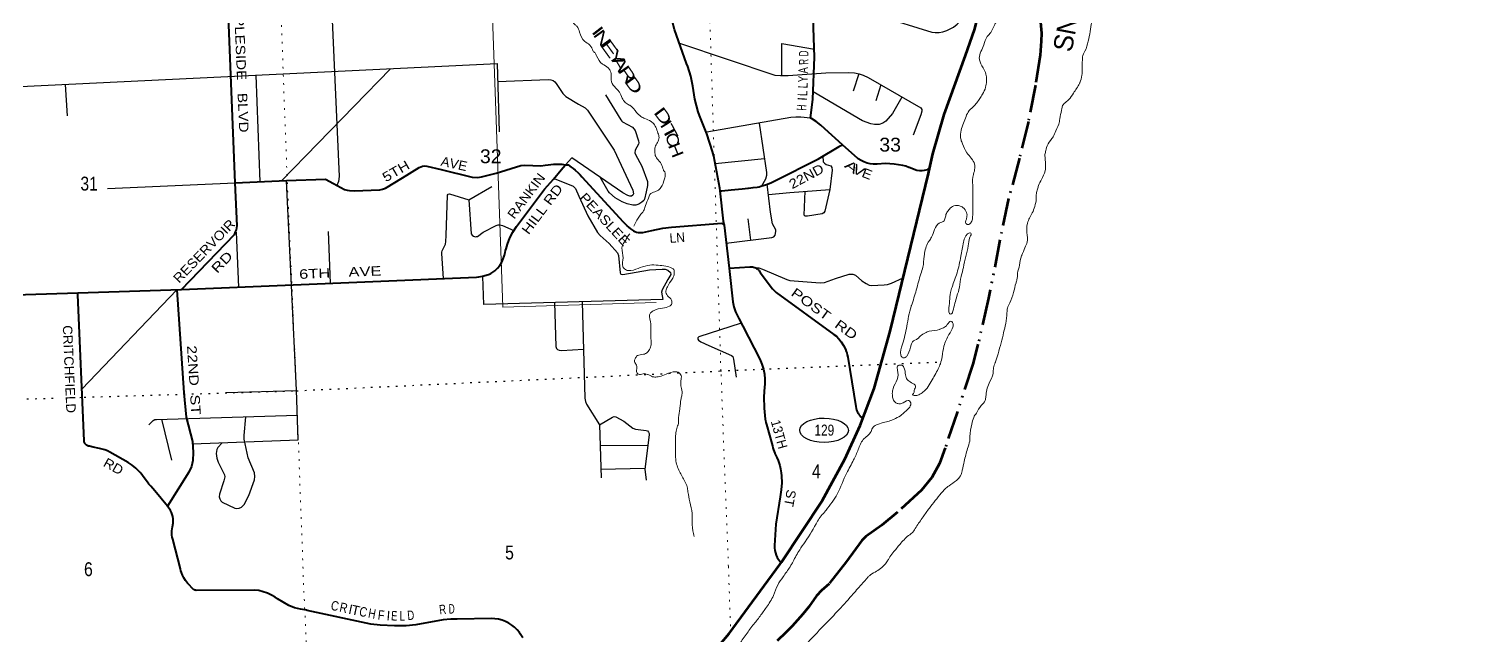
# Model space of a CAD drawing. Header units: feet. Extents: x 757852 to 1040949, y -536576 to -344549.
# Drawn here: x 988870 to 1007275, y -391327 to -383632 of the extents above; entities that cross this region are included whole.
import ezdxf
from ezdxf.enums import TextEntityAlignment as Align

# ---------------------------------------------------------------- set-up
doc = ezdxf.new("R2010")
doc.units = ezdxf.units.FT
doc.header["$LTSCALE"] = 70
doc.linetypes.add('DASH_DOUBLE_DOT', pattern=[9.2, 5, -1.2, 0.3, -1.2, 0.3, -1.2])
doc.linetypes.add('DOTTED', pattern=[1.5, 0.3, -1.2])
for name, color, linetype, lineweight in [('10', 7, 'DASH_DOUBLE_DOT', 70), ('17', 7, 'Continuous', 25), ('23', 7, 'Continuous', 70), ('26', 7, 'Continuous', 40), ('29', 7, 'Continuous', 25), ('39', 7, 'Continuous', 13), ('46', 7, 'Continuous', 13), ('6', 7, 'DOTTED', 25), ('7', 7, 'DOTTED', 13)]:
    doc.layers.add(name, color=color, linetype=linetype, lineweight=lineweight)
doc.layers.add('27', color=7, linetype='Continuous')
doc.layers.add('41', color=7, linetype='Continuous')

msp = doc.modelspace()

# ---------------------------------------------------------------- linework, layer by layer
at = {"layer": '10', "lineweight": 60}
msp.add_lwpolyline([(1001669.55, -383334.57), (1001693.39, -383545.41), (1001702.48, -383684.34), (1001701.8, -383784.85), (1001686.18, -383964.44), (1001629.17, -384342.51), (1001537.43, -384803.03), (1001425.4, -385267.77), (1001287.67, -385780.75), (1001177.33, -386305.46), (1001034.33, -387041.95), (1000899.24, -387628.71), (1000837.11, -387869.08), (1000634.49, -388492.04), (1000483.9, -388940.82), (1000411.32, -389139.07), (1000314.18, -389315.66), (1000183.36, -389478.47), (999880.07, -389755.77), (999681.86, -389919.99), (999479.07, -390065.05), (999428.06, -390115.32), (999234.08, -390381.62)], dxfattribs=at)
at = {"layer": '10'}
msp.add_lwpolyline([(999233.7, -390382.14), (999011.74, -390665.74), (998917.49, -390749.04), (998853.89, -390818.65), (998753.39, -390958.3), (998678.78, -391048.79), (998542.69, -391202.28), (998462.97, -391284.54), (998351.71, -391386.98)], dxfattribs=at)
at = {"layer": '17'}
msp.add_ellipse((998948.15, -388718.77), major_axis=(-309.24, 1), ratio=0.500121, dxfattribs=at)
at = {"layer": '23'}
for points in [[(1000284.75, -385404.54), (1000324.85, -385213.62), (1000470.92, -384715.22), (1000740.87, -383967.61), (1000852.94, -383643.78), (1001007.79, -383042.25), (1001035.92, -382865.21), (1001051.26, -382630.49), (1001033.89, -382177.51)], [(998386.97, -390418.59), (998406.45, -390391.51), (998924.16, -389613.63), (999211.86, -389085.83), (999407.16, -388657.99), (999582.89, -388188.3), (999784.64, -387461.74), (1000272.41, -385463.28), (1000284.75, -385404.54)], [(996735.36, -392905.91), (997044.95, -392188.79), (997098.13, -392070.59), (997180.72, -391924.91), (997278.07, -391788.65), (997389.14, -391663.32), (997487.7, -391573.16), (997512.55, -391550.43), (997537.7, -391525.77), (997632.91, -391432.42), (997745.5, -391296.8), (998386.97, -390418.59)]]:
    msp.add_lwpolyline(points, dxfattribs=at)
at = {"layer": '26'}
for points in [[(991485.25, -385582.75), (991376.8, -382944.97), (991404.62, -382848), (991906.53, -381098.73), (991916.33, -381068.67), (991928.47, -381041.48)], [(999180, -385098.15), (998958.26, -384898.36), (998906.08, -384848.45), (998848.96, -384804.28), (998787.54, -384766.31), (998777.23, -384760.78), (998805.95, -384520.24), (998828.78, -383986.53), (998798.07, -383115.99), (998629.94, -383033.71), (998595.17, -383019.34), (998416.42, -382958.28), (998232.26, -382916.25), (997591.32, -382784.26), (997516.93, -382769.94), (997363.22, -382752.64), (997208.54, -382751.5), (996887.75, -382753.35), (996858.95, -382753.51)], [(997630.97, -385683.05), (997627.22, -385650.56), (997549.64, -385244.28), (997534.99, -385185.21), (997463.68, -384961.88), (997370.85, -384729.73), (997353.38, -384679.68), (997309.44, -384518.97), (997282.55, -384354.55), (997257.62, -384228.48), (997219.65, -384105.72), (997205.18, -384068.28), (997052.25, -383637.47), (997051.68, -383635.64), (996948.76, -383230.69), (996858.95, -382753.51)], [(997630.97, -385683.05), (997650.61, -385681.11), (997769.24, -385669.41), (997911.93, -385655.93), (997947.19, -385651.71), (997982.69, -385649.84), (997992.03, -385649.84), (998048.09, -385642.36), (998098.62, -385636.72), (998123.52, -385631.72), (998148.62, -385624.11), (998217.22, -385603.32), (998274.28, -385579.58), (998299.39, -385569.14), (998324.28, -385556.47), (998876.08, -385275.79), (999138.97, -385119.44), (999143.61, -385117.03), (999180, -385098.15)], [(1000284.75, -385404.54), (1000259.72, -385413.56), (1000255.43, -385415.11), (1000240.13, -385419.1), (1000215, -385425.64), (1000190.13, -385428.22), (1000186.02, -385428.64), (1000156.76, -385428.59), (1000129.75, -385425.82), (1000124.92, -385424.3), (1000026.73, -385387.39), (1000024.13, -385386.22), (999985.6, -385371.52), (999945.75, -385360.92), (999837.66, -385343.9), (999728.38, -385338.27), (999619.12, -385344.09), (999613.16, -385344.74), (999572.47, -385344.1), (999532.07, -385339.21), (999492.4, -385330.12), (999453.9, -385316.93), (999416.98, -385299.8), (999382.06, -385278.89), (999376.2, -385274.88), (999375.73, -385274.5), (999180, -385098.15)], [(990800.9, -386934.14), (994542.58, -386775.81), (994572.9, -386773.66), (994619.12, -386766.35), (994664.32, -386754.24), (994708.01, -386737.48), (994724.7, -386728.98), (994749.73, -386716.23), (994774.7, -386696.01), (994781.53, -386690.48), (994810.48, -386661.54), (994836.25, -386629.72), (994858.55, -386595.39), (994873.23, -386567.42), (994877.17, -386558.13), (994897.54, -386500.67), (994905.78, -386466.39), (994911.88, -386441.01), (994918.44, -386416.39), (994933.69, -386359.47), (994963.82, -386280.94), (995002.01, -386205.98), (995047.81, -386135.43), (995403.88, -385661.8), (995518.76, -385535.96), (995617.1, -385416.14), (995664.77, -385358.24), (995668.26, -385356.14), (995671.95, -385354.42)], [(991485.25, -385582.75), (992134.6, -385553.78), (992626.27, -385534.83), (992727.72, -385592.07), (992869.34, -385666.24), (992902.97, -385675.59), (992933.28, -385680.24), (992990.78, -385681.2), (993316.81, -385669.05), (993352.65, -385662.96), (993386.87, -385649.42), (993604.72, -385519.33), (993813.78, -385386.75), (993858.5, -385369.58), (993882.91, -385368.05), (993912.8, -385371.79), (994096.01, -385413.86), (994489.18, -385509.2), (994559.52, -385513.08), (994605.01, -385507.33), (994791.92, -385456.99), (995103.86, -385363.38), (995156.17, -385357.77), (995356.23, -385363.92), (995414.01, -385359.64), (995522.36, -385344.68), (995561.59, -385342.81), (995625.13, -385344.69), (995671.95, -385354.42)], [(995671.95, -385354.42), (995675.79, -385353.1), (995679.76, -385352.18), (995683.8, -385351.68), (995687.86, -385351.61), (995691.92, -385351.96), (995695.91, -385352.74), (995699.8, -385353.93), (995702.85, -385355.18), (995742.15, -385383.24), (995767.22, -385401.14), (995792.15, -385422.75), (995830.59, -385456.06), (995855.53, -385479.02), (995878.52, -385504.08), (996401.21, -386073.96), (996423.58, -386098.35), (996447.89, -386123.96), (996448.9, -386125.02), (996467.93, -386141.95), (996492.99, -386164.23), (996517.93, -386182.19), (996530.45, -386189.58), (996549.43, -386198.26), (996569.22, -386204.9), (996589.59, -386209.44), (996610.32, -386211.83), (996631.19, -386212.04), (996651.97, -386210.06), (996763.04, -386186.92), (996903.99, -386156.96), (997012.72, -386144.15), (997652.58, -386093.15), (997680.41, -386111.22)], [(990800.9, -386934.14), (991474.68, -386235.19), (991478.12, -386228.91), (991489.5, -386204.47), (991498.26, -386178.97), (991504.31, -386152.69), (991507.58, -386125.93), (991485.25, -385582.75)], [(997680.41, -386111.22), (997675.21, -386066.16), (997630.97, -385683.05)], [(997680.41, -386111.22), (997680.97, -386116.16), (997743.13, -386662.6)], [(997743.13, -386662.6), (998006.85, -386647.41), (998020.02, -386646.62), (998031.81, -386647.1), (998042.93, -386648.55), (998053.58, -386650.65), (998070.53, -386656.15), (998081.58, -386661.15), (998090.77, -386666.31), (998099.16, -386671.8), (998110.87, -386681.33), (998118.85, -386689.24), (998124.01, -386694.9), (998130.38, -386702.97), (998138.72, -386716.38), (998294.96, -386927.4), (998310.21, -386943.84), (998338.81, -386969.95), (999073.66, -387503.2), (999103.9, -387527.48), (999134.88, -387559.13), (999166.51, -387597.23), (999196.2, -387644.37), (999218.79, -387690.23), (999229.76, -387718.97), (999234.92, -387738.02), (999242.02, -387761.6), (999248.03, -387791.16), (999349.34, -388418.63), (999354.8, -388442.59), (999359.32, -388457.45), (999364.16, -388470.36), (999372.87, -388489.74), (999379.65, -388501.68), (999389.65, -388517.83), (999399.66, -388530.42), (999414.83, -388547.86), (999440.13, -388569.86)], [(997743.13, -386662.6), (997748.06, -386705.96), (997791.73, -387089.8), (997806.15, -387154.5), (997827.26, -387217.35), (997854.81, -387277.64), (997869.04, -387303.42), (997919.26, -387400.44), (998134.04, -387818.7), (998159.8, -387879.21), (998179.1, -387942.08), (998191.71, -388006.63), (998197.51, -388072.14), (998196.43, -388137.9), (998193.73, -388167.18), (998183.64, -388296.8), (998186.86, -388438.75), (998202.11, -388576.09), (998205.66, -388595.57), (998210.2, -388620.54), (998217.24, -388645.57), (998293.43, -388916.68), (998300.41, -388941.52), (998309.02, -388966.68), (998323.28, -389008.41), (998325.39, -389013.32), (998336.43, -389039.01), (998347.38, -389063.32), (998364.19, -389100.65), (998385.59, -389165.58), (998394.95, -389208.72), (998400.32, -389233.84), (998403.56, -389258.72), (998408.45, -389296.28), (998412.02, -389385.07), (998406.28, -389473.74), (998391.31, -389561.33), (998337.63, -389910.85), (998321.44, -390179.6), (998321.75, -390210.87), (998325.32, -390241.94), (998332.12, -390272.47), (998342.07, -390302.11), (998355.07, -390330.56), (998370.97, -390357.49), (998389.6, -390382.61), (998397.41, -390391.51), (998402.55, -390397.37)], [(983718.37, -387318.21), (984034.84, -387225.34), (984381.84, -387157.52), (984734.02, -387126.34), (984835.96, -387124.22), (989489.81, -386976.73), (990799.87, -386935.21), (990800.9, -386934.14)], [(990625.17, -389682.39), (990466.94, -389485.4), (990412.41, -389425.4), (990390.81, -389400.56), (990371.65, -389375.4), (990317.49, -389304.29), (990298.63, -389279.53), (990277.57, -389254.29), (990269.37, -389244.47), (990225.7, -389200.89), (990177.71, -389162.11), (990125.93, -389128.57), (989895.51, -388998.15), (989894.85, -388997.74), (989863.89, -388980.67), (989831.31, -388966.94), (989797.47, -388956.69), (989762.74, -388950.03), (989684.17, -388933.74), (989636, -388921.02), (989628.51, -388920.18), (989621.15, -388918.56), (989614, -388916.18), (989607.14, -388913.07), (989600.64, -388909.26), (989594.58, -388904.79), (989589.01, -388899.71), (989584.01, -388894.07), (989579.62, -388887.95), (989575.9, -388881.4), (989572.88, -388874.49), (989570.6, -388867.31), (989569.09, -388859.93), (989568.38, -388853.03), (989490.91, -387002.94), (989489.81, -386976.73)], [(990744.83, -386936.95), (990831.87, -388244.39), (990863.54, -388550.71), (990941.76, -388862.71), (990952.72, -388999.01), (990945.8, -389099.99), (990928.62, -389177.78), (990895.2, -389251.5), (990625.17, -389682.39)], [(990799.87, -386935.21), (990800.7, -386934.15), (990800.9, -386934.14)], [(990960.27, -390739.98), (990877.09, -390655.24), (990852.67, -390624.37), (990831.61, -390591.11), (990814.14, -390555.84), (990802.26, -390523.81), (990794.84, -390499.05), (990788.32, -390473.81), (990691.82, -390100.56), (990685.34, -390075.48), (990682.06, -390050.56), (990681.29, -390044.73), (990680.49, -390013.64), (990682.15, -389992.58), (990685.22, -389968.33), (990689.21, -389942.58), (990696.15, -389897.88), (990697.89, -389869.68), (990696.68, -389841.45), (990692.52, -389813.5), (990685.46, -389786.14), (990675.58, -389759.67), (990662.99, -389734.38), (990647.82, -389710.54), (990630.25, -389688.41), (990627.88, -389685.77), (990625.17, -389682.39)], [(995131.48, -391350.6), (995113.33, -391325.68), (995096.99, -391300.6), (995086.49, -391284.68), (995057.37, -391249.24), (995024.71, -391217.04), (994988.86, -391188.43), (994950.22, -391163.72), (994909.2, -391143.19), (994866.27, -391127.06), (994821.88, -391115.5), (994776.53, -391108.65), (994730.71, -391106.58), (994296.88, -391111.47), (994270.41, -391111.77), (994246.88, -391112.19), (994218.76, -391112.7), (994117.73, -391122.6), (993774.24, -391184.18), (993650.59, -391199.85), (993501.31, -391199.51), (993322.84, -391188.59), (993204.7, -391175.48), (992397.42, -391001.92), (992385.5, -391000.75), (992309.4, -390988.66), (992234.97, -390968.67), (992163.05, -390941.02), (992020.17, -390857.52), (991991.06, -390836.41), (991942.62, -390807.28), (991891.41, -390783.37), (991837.98, -390764.94), (991782.92, -390752.2), (991726.82, -390745.29), (990987.72, -390749.68), (990979.14, -390747.63), (990970.83, -390744.71), (990962.86, -390740.93), (990960.27, -390739.98)]]:
    msp.add_lwpolyline(points, dxfattribs=at)
at = {"layer": '29'}
for p, q in [((991746.9, -384216.89), (991797.57, -385568.81)), ((993451.51, -384134.82), (992070.06, -385556.66)), ((999387.26, -384197.57), (999317.53, -384417.98)), ((989329.98, -384333.26), (989354.07, -384731.03)), ((999665.9, -384339.68), (999606.34, -384541.17)), ((997567.51, -385337.86), (998193.94, -385274.82)), ((989863.58, -385655.09), (991485.25, -385582.75)), ((994447.27, -385796.52), (994738.23, -385626.77)), ((997982.49, -386039.53), (998013.96, -386307.6)), ((991497.84, -386205.64), (991525.1, -386903.87)), ((992660, -386197.28), (992687.26, -386854.32)), ((990744.83, -386936.95), (989540.93, -388197.4)), ((992259.27, -388216.81), (991369.54, -388244.87)), ((990548.87, -388578.13), (990674.23, -389097.69)), ((996110.48, -388913.22), (996714.71, -388909.58)), ((996119.35, -389210.19), (996675.77, -389198.93))]:
    msp.add_line(p, q, dxfattribs=at)
for points in [[(998809.42, -383437.59), (999428.85, -383400.69), (999461.55, -383399.76), (999501.29, -383406.37), (999659.19, -383466.77), (1000313.14, -383673.04), (1000356.52, -383676.47), (1000407.89, -383677.4), (1000453.68, -383667.12), (1000502.95, -383649.31), (1000590.07, -383607.29), (1000635.65, -383570.11), (1000657.33, -383547.46), (1000751.78, -383362.95), (1000821.62, -383194.37), (1000844.17, -383167.93), (1000870.33, -383156.71), (1000986.45, -383153.8)], [(992709.92, -383425.41), (992801.54, -385501.78), (992792.74, -385563.42), (992772.87, -385615.72)], [(997113.54, -383810.13), (998325.93, -384214.77), (998396.55, -384222.39), (998491.1, -384220.47), (998972.03, -384187.98), (999263.25, -384181.24), (999333.56, -384185.94), (999391.48, -384199.03), (999445.66, -384217.72), (999505.9, -384247.4), (1000172.95, -384632.12), (1000189.28, -384651.48), (1000189.28, -384673.91), (1000173.43, -384720.65), (1000075.9, -384977.18)], [(998411.25, -384222.09), (998414.1, -383813.81), (998825.25, -383886.42)], [(987784.64, -385374.86), (987765.89, -384737.27), (988064.16, -384237.08), (988492.28, -384352.18), (988762.15, -384360.6), (994805.75, -384069.62), (994827.63, -384933.92)], [(994811.49, -384296.39), (995449.46, -384272.38), (995484.07, -384276.24), (995513.96, -384285.58), (995534.51, -384300.54), (995550.49, -384321.59), (995636.32, -384449.17), (995676.5, -384487.49), (995835.24, -384582.84), (995920.31, -384632.38), (995947.73, -384659.64), (996287.17, -385165.67), (996522.22, -385674.99), (996531.27, -385720.46), (996525.66, -385739.16), (996507.95, -385750.18), (996484.56, -385752.25), (996462.14, -385742.9), (996399.2, -385707.4), (995752.16, -385264.29), (995671.95, -385354.42)], [(996177.2, -384466.85), (996370.12, -384784.28), (996383.2, -384801.11), (996393.74, -384810.06), (996519.59, -384877.76), (996538.27, -384896.46), (996552.09, -384918.75), (996594.83, -385047.39), (996598.06, -385075.94), (996594.32, -385090.89), (996553.22, -385169.41), (996551.35, -385201.2), (996557.59, -385224.38), (996637.35, -385369.26), (996711.54, -385562.73), (996711.1, -385617.17), (996694.22, -385696.44), (996669.99, -385787.3), (996664.39, -385804.13), (996640.1, -385824.69), (996599, -385850.87), (996563.5, -385863.95), (996526.13, -385863.95), (996451.4, -385847.13), (996390.68, -385823.75), (996301, -385771.4), (996230.32, -385707.93), (996210.38, -385688.21), (996111.75, -385510.55)], [(999935.54, -384495.19), (999814.5, -384700.65), (999729.66, -384799.18), (999694.16, -384825.35), (999644.65, -384840.1), (999587.66, -384842.18), (999540.95, -384832.83), (999433.21, -384794.49), (998809.97, -384426.32)], [(998777.23, -384760.78), (998653.45, -384748.68), (998589.92, -384748.68), (998526.31, -384754.03), (997461.41, -384941.25)], [(998127.11, -384824.21), (998219.9, -385449.86), (998218.11, -385489.05), (998205.03, -385533.92), (998157.08, -385624.99)], [(998931.33, -385242.93), (998938.36, -385316.11), (998951.96, -385334.17), (998973.86, -385347.89), (999031.91, -385364.32), (999048.6, -385387.15), (999052.83, -385419.61), (999021.17, -385666.75), (998957.05, -385942.43), (998945.74, -385962.41), (998925.29, -385976.09), (998736.58, -386004.13), (998706.6, -386004.75), (998697.34, -385992.91), (998709.65, -385687.94)], [(990944.01, -388890.7), (992281.75, -388840.8), (992258.87, -388208.41), (992132.7, -385555.89)], [(995527.41, -385525.42), (995769.11, -385624.13), (995797.35, -385655.47), (995840.46, -385751.89), (995955.72, -386001.64), (996075.53, -386211.19), (996111, -386247.33), (996224.81, -386350.23), (996328.69, -386470.13), (996343.19, -386503.21), (996362.33, -386722.53), (996371.67, -386737.49), (996397.82, -386744.96), (996736.48, -386684.48), (996894.81, -386674.43), (996935.92, -386677.66), (996969.55, -386688.88), (997001.31, -386718.79), (997006.92, -386743.09), (996967.68, -386806.66), (996894.81, -386937.53), (996885.47, -386969.32), (996902.5, -387062.47), (994635.45, -387123.32), (994621.41, -386770.7)], [(994125.98, -386793.44), (994101.94, -386478.22), (994104.39, -386461.71), (994108.13, -386444.89), (994149.23, -386360.75), (994154.54, -386326.62), (994156.68, -386250.03), (994172.73, -385736), (994182.86, -385723.22), (994198.09, -385720.63), (994447.27, -385796.52), (994473.25, -386227.91), (994485.54, -386246.71), (994502.35, -386257.92), (994528.51, -386265.4), (994543.46, -386263.53), (994555.31, -386259.96), (994625.06, -386208.12), (994789.64, -386123.28), (994818.11, -386113.96), (994836.79, -386112.1), (994869.97, -386121.21), (995015.59, -386185.06)], [(997707.08, -386345.71), (998287.97, -386273.57), (998313.38, -386264.94), (998328.33, -386246.24), (998338.55, -386200.56), (998335.8, -386177.06), (998293.22, -386100.22), (998267.71, -385954.6), (998228.81, -385599.81)], [(998243.17, -385730.82), (998512.27, -385702.67), (999021.44, -385664.67)], [(998050.83, -386649.68), (998120, -386659.43), (998169.05, -386675.79), (998478.01, -386807.31), (998515.17, -386818.35), (998569.29, -386822.8), (998900.06, -386850.13), (998954.5, -386845.49), (999094.64, -386794.1), (999268.13, -386739.82), (999311, -386738.83), (999344.73, -386751.04), (999428.01, -386825.46), (999482.99, -386859.48), (999518.49, -386878.17), (999547.51, -386881.78), (999710.94, -386874.43), (999751.97, -386869.38), (999801.56, -386854.8), (999949.17, -386787.64)], [(995532.92, -387099.23), (995549.44, -387658.52), (995556.12, -387680.71), (995571.07, -387695.67), (995591.62, -387703.15), (995620.19, -387705.24), (995897.28, -387689.42)], [(995880.37, -387089.9), (995914.85, -388312.64), (995925.12, -388354.72), (995938.53, -388389.44), (996102.64, -388650.79), (996122.63, -389319.97)], [(997898, -387359.36), (997358.84, -387534.38), (997349.76, -387546.11), (997347.89, -387562.94), (997357.23, -387576.03), (997386.28, -387599.4), (997489.11, -387644.49), (997773.03, -387770.94), (997790.7, -387783.55), (997799.45, -387815.89), (997833.16, -388043.61)], [(990390.1, -388651.24), (990442.85, -388594.47), (990464.33, -388584.18), (990485, -388580.01), (992269.9, -388527.55)], [(991318.56, -388876.73), (991264.92, -388936.6), (991250.53, -388963.75), (991244.36, -389011.38), (991249.97, -389071.21), (991266.73, -389123.94), (991347.31, -389284.88), (991350.86, -389310.52), (991341.16, -389361.67), (991283.36, -389529.64), (991282.21, -389560.57), (991289.2, -389587.21), (991302.76, -389612.92), (991318.65, -389630.48), (991477.37, -389706.95), (991504.54, -389712.01), (991532.09, -389706.87), (991563.39, -389692.37), (991582.44, -389677.46), (991596.09, -389658.72), (991656.12, -389544.91), (991730.13, -389346.04), (991732.41, -389305.56), (991726.4, -389260.04), (991649.96, -389068.24), (991597.68, -388831.4), (991595.61, -388783.29), (991620.53, -388546.64)], [(996102.53, -388650.62), (996265.17, -388551.03), (996286.26, -388544.86), (996310.01, -388549.16), (996407.96, -388605.09), (996523, -388693.12), (996555.88, -388706.25), (996693.38, -388721.4), (996709.84, -388726.77), (996722.92, -388741.73), (996732.26, -388758.55), (996732.44, -388777.78), (996674.09, -389211.44), (996693.17, -389349.34)]]:
    msp.add_lwpolyline(points, dxfattribs=at)
at = {"layer": '39'}
for p, q in [((996555.23, -386095.7), (996538.34, -386131.85)), ((996485.31, -386227.36), (996475.06, -386242.88))]:
    msp.add_line(p, q, dxfattribs=at)
for points in [[(994666.31, -382391.16), (994667.09, -382391.7), (994765.84, -382429.93), (994808.65, -382454.57), (994913.97, -382513.31), (995015.31, -382585.37), (995114.3, -382678.65), (995167.71, -382789.53), (995201.06, -382925.02), (995204.27, -382953.8), (995195.64, -382997.52), (995216.02, -383054.97), (995295.83, -383158.75), (995344.37, -383192.96), (995394.51, -383182.99), (995400.39, -383181.52), (995508.23, -383129.96), (995578.66, -383124.39), (995616.44, -383148.43), (995687.33, -383252.93), (995737.08, -383368.11), (995750.59, -383414.08), (995748.91, -383470.27), (995750.36, -383515.2), (995787.68, -383572.3), (995813.47, -383596.29), (995849.19, -383671.54), (995913.98, -383787.53), (995976.39, -383833.64), (995999.9, -383866.82), (996004.56, -383875.45), (996017.91, -383906.43), (996046.07, -383935.24), (996064.77, -383970.79), (996139.71, -384075.97), (996210.14, -384122.45), (996237, -384160.37), (996247.54, -384193.56), (996250.35, -384282.42), (996262.34, -384321.51), (996326.13, -384398.54), (996353.61, -384431.41), (996390.31, -384506.57), (996428.61, -384563.61), (996477.91, -384594.74), (996484.17, -384598.25), (996571.93, -384688.4), (996625.88, -384741.19), (996674.64, -384765.36), (996754.32, -384802.1), (996777.67, -384820.28), (996815.9, -384876.31), (996842.61, -384951.28), (996856.95, -385008.19), (996835.73, -385069.92), (996807.26, -385128.22), (996802.69, -385185.63), (996813.52, -385248.84), (996858.77, -385305.32), (996884.49, -385341.32), (996911.27, -385417.27), (996914.78, -385424), (996928.29, -385443.96), (996928.06, -385519.04), (996896.39, -385613.63), (996860.29, -385663.52), (996801.75, -385694.17), (996741.46, -385727.97), (996723.08, -385774.46), (996684.45, -385869.59), (996668.5, -385921.91), (996626.07, -385980.31), (996561.97, -386081.46), (996555.18, -386095.82)], [(1001496.24, -382436.97), (1001502.23, -382513.58), (1001493.63, -382565.03), (1001473.41, -382618.52), (1001440.84, -382662.36), (1001418.96, -382731.61), (1001348.03, -382895.35), (1001309.44, -383011.35), (1001278.48, -383060.3), (1001272.62, -383071.12), (1001234.58, -383132.27), (1001198.37, -383223.32), (1001176.6, -383273), (1001164.25, -383391.23), (1001163.51, -383464.37), (1001140.18, -383531.1), (1001111.35, -383572.1), (1001061.63, -383677.05), (1001016.37, -383726.92), (1000974.45, -383831.39), (1000915.54, -383999.57), (1000925, -384047.26), (1000976.96, -384149.66), (1001003.53, -384221.05), (1001008.49, -384280.77), (1001007.9, -384292.55), (1000995.69, -384370.32), (1000957.94, -384457.56), (1000923.4, -384511.96), (1000838.42, -384616.56), (1000774.68, -384684.56), (1000740.12, -384759.85), (1000681.85, -384938.44), (1000683.92, -385036.18), (1000702.62, -385085.89), (1000757.99, -385201.12), (1000855.57, -385344.98), (1000858.6, -385394.38), (1000842.41, -385471.11), (1000840.2, -385477.78), (1000832.63, -385610.07), (1000834, -385803.13), (1000835.27, -385951.82), (1000829.48, -386027.88), (1000814.45, -386081.04), (1000782.15, -386107.9), (1000761.26, -386107.92), (1000746.16, -386095.83), (1000745.31, -386060.64), (1000757.24, -386020.74), (1000754.64, -385956.95), (1000707.74, -385894.69), (1000663.31, -385872.72), (1000612.19, -385869.46), (1000547.69, -385903.58), (1000540.36, -385911.88), (1000504.05, -385958.56), (1000486.5, -386013.19), (1000469.86, -386061.23), (1000409.11, -386092.51), (1000350, -386171.96), (1000310.28, -386269.75), (1000279.33, -386318.71), (1000260.44, -386351.24), (1000216.82, -386513.23), (1000200.38, -386650), (1000175.49, -386733.8), (1000116.37, -386941.15), (1000055.31, -387138.19), (1000051.97, -387147.54), (999996.93, -387400.3), (999941.7, -387628.28), (999922.81, -387767.82), (999931.89, -387788.12), (999966.58, -387800.27), (999987.97, -387787.16), (1000009.63, -387757.07), (1000053.04, -387634.24), (1000067.79, -387598.07), (1000135.8, -387557.19), (1000171.52, -387522.3), (1000231.8, -387483.22), (1000281.4, -387461.79), (1000410.67, -387440.51), (1000417.01, -387437.49), (1000461.66, -387420.29), (1000510.06, -387379.36), (1000555.72, -387335.99), (1000586.05, -387383.66), (1000581.14, -387410.07), (1000530.79, -387504.63), (1000467.93, -387650.88), (1000443.53, -387785.54), (1000422.85, -387874.31), (1000395.46, -387938.69), (1000306.01, -388098.38), (1000255.17, -388185.13)], [(999762.94, -390359), (999782.89, -390321.98), (999833.96, -390257.39), (999922.5, -390148.31), (1000033.32, -390042.25), (1000072.53, -390009.42), (1000114.58, -389947.8), (1000203.64, -389817.83), (1000282.92, -389705.2), (1000357.67, -389611), (1000433.67, -389515.44), (1000531.9, -389421.63), (1000625.94, -389355.35), (1000677.15, -389294.67), (1000698.37, -389233.86), (1000700.63, -389224.65), (1000725.23, -389114.16), (1000767.42, -388950.84), (1000793.89, -388855.94), (1000796.92, -388797.15), (1000821.13, -388641.06), (1000845.32, -388555.36), (1000878.51, -388500.6), (1000940.18, -388405.62), (1000989.95, -388341.08), (1000998.53, -388291.2), (1001039.23, -388122.72), (1001090.63, -387996.85), (1001095.93, -387928.85), (1001118.21, -387861.48), (1001121.77, -387852.22), (1001153.11, -387747.99), (1001193.66, -387610.8), (1001223.99, -387479.24), (1001251.05, -387364.76), (1001266.9, -387229.84), (1001273.85, -387170.9), (1001302.64, -387103.28), (1001348.68, -386973.71), (1001381.86, -386848.55), (1001393.48, -386810.28), (1001400.86, -386727.85), (1001425.73, -386625.19), (1001451.33, -386506.84), (1001454.96, -386498.88), (1001493.2, -386404.81), (1001523.04, -386330.63), (1001523.86, -386247.16), (1001525.98, -386093.23), (1001587.65, -385963.04), (1001618.56, -385882.29), (1001637.03, -385782.49), (1001639.87, -385718.49), (1001654.67, -385660.54), (1001667.35, -385615.72), (1001704.91, -385538.62), (1001750.39, -385428.62), (1001756.75, -385354.06), (1001749.95, -385276.11), (1001749.61, -385266.99), (1001747.96, -385222.73), (1001760.41, -385171.4), (1001769.48, -385134.54), (1001817.02, -385045.31), (1001851.74, -384997.02), (1001884.25, -384924.02), (1001931.99, -384804.81), (1001934.59, -384769.51), (1001959.27, -384661.63), (1001981.26, -384586.45), (1002011.6, -384560.49), (1002052.01, -384524.99), (1002109.02, -384444.53), (1002185.31, -384321.59), (1002188.93, -384313.62), (1002216.6, -384216.06), (1002219.4, -384150.76), (1002222.43, -384021.57), (1002224.94, -383983.67), (1002254.89, -383912.08), (1002297.12, -383785.26), (1002320.03, -383664.42), (1002344.18, -383542.21), (1002359.76, -383505.09), (1002428, -383375.95), (1002463.39, -383310.67), (1002515.82, -383247.34), (1002597.08, -383117.67), (1002701.97, -382957.09), (1002709.45, -382947.67), (1002742.06, -382892.81)], [(996473.73, -386244.87), (996445.05, -386287.88), (996441.61, -386295.15), (996411.16, -386340.6), (996386.36, -386407.62), (996400.93, -386532.58), (996397.34, -386641.97), (996430.31, -386681.4), (996454.04, -386691.53), (996500.06, -386692.9), (996618.96, -386655.48), (996739.38, -386624.94), (996845.23, -386625.58), (996940.99, -386638.04), (997019.67, -386661.85), (997036.39, -386671.53), (997046.01, -386692.8), (997046.46, -386698.77), (997047.15, -386746.75), (997020.51, -386802.9), (996963.04, -386899.53), (996943.2, -386953.15), (996946.56, -386983.91), (996962.73, -387012.66)], [(1000765.21, -386226.54), (1000740.66, -386261.92), (1000715.04, -386334.02), (1000681.56, -386512.34), (1000633.17, -386724.22), (1000571, -386903.05), (1000551.65, -386970.85), (1000538.82, -387081.29), (1000529, -387198.06), (1000532.37, -387231.77), (1000543.49, -387242.82), (1000561.86, -387244.26), (1000580.67, -387210.43), (1000632.86, -387017.88), (1000663.82, -386904.98), (1000684.32, -386770.56), (1000686.52, -386763.9), (1000713.73, -386653.84), (1000744.47, -386516.16), (1000776.68, -386381), (1000797.38, -386271.35), (1000807.2, -386218.53), (1000795.26, -386215.37), (1000767.2, -386226.3), (1000765.63, -386226.54)], [(996962.73, -387012.66), (997014.09, -387070.66), (997015.08, -387122.62), (996986.92, -387145.87), (996901.98, -387170.6), (996793.32, -387198.21), (996749.82, -387229.67), (996735.62, -387265.81), (996739.44, -387302.55), (996740.96, -387309.44), (996753.63, -387435.55), (996754.23, -387560.62), (996756.98, -387622.45), (996744.16, -387676.51), (996706.61, -387733.52), (996659.37, -387755.28), (996581.84, -387772.42), (996552.08, -387813.81), (996545.74, -387848.34), (996570.08, -387892.45), (996576.56, -387924.97), (996574.35, -387987.2), (996607.16, -388011.63), (996668.14, -387999.81), (996703.85, -388010), (996709.96, -388011.51), (996774.98, -388039.4), (996829.16, -388043.13), (996862.73, -388038.47), (996946.22, -388007.85), (997066.56, -387976.33), (997098, -387982.84), (997136.16, -388024.87), (997138.68, -388057.7), (997130.51, -388120.41), (997140.81, -388189.66), (997147.07, -388271.23), (997134.78, -388319.24), (997121.04, -388439.44), (997119.74, -388448.55), (997104.17, -388557.87), (997101.04, -388634.19), (997092.18, -388661.91), (997073.49, -388730.45), (997065.32, -388806.16), (997064.32, -388949.37), (997068.05, -389089.2), (997114.6, -389240.65), (997185.26, -389368.19), (997212.35, -389435.11), (997223.26, -389499.31), (997246.91, -389625.55), (997277.35, -389775.28), (997277.2, -389825.34), (997276.13, -389837.43), (997286.04, -389992.78), (997301.35, -390066.08)], [(1000255.17, -388185.13), (1000203.26, -388232.81), (1000148.03, -388268.96), (1000096.32, -388277.48), (1000091.04, -388276.5), (1000068.14, -388264.91), (1000080.42, -388252.39), (1000091.04, -388212.56), (1000107.45, -388160.62), (1000057.68, -388115.5), (1000001.65, -388074.7), (999981.17, -388017.27), (999960.97, -387921.99), (999942.55, -387898.37), (999922.58, -387891.81), (999897.86, -387893.39), (999880.3, -387904.95), (999877.56, -387945.58), (999879.41, -387954.6), (999876.33, -388074.85), (999821.96, -388189.25), (999816, -388219.64), (999814.7, -388283.67), (999829.74, -388337.52), (999848.31, -388363.74), (999883.32, -388381.09), (999926.4, -388380.95), (1000015.37, -388341.36), (1000031.37, -388346.86), (1000045.97, -388372.03), (1000046.1, -388395.52), (1000033.46, -388423.73), (999994.31, -388466.68), (999984.39, -388475.14), (999934.91, -388520.05), (999853, -388568.33), (999790.71, -388595.79), (999720.06, -388614.65), (999626.63, -388645.39), (999569.93, -388679.02), (999543.29, -388734.23), (999497.05, -388789.37), (999445.14, -388837.05), (999381, -388962.5), (999322.56, -389095.42), (999234.72, -389260.22), (999115.3, -389527.53), (998975.08, -389732.21), (998967.83, -389741.81), (998910.21, -389802.9), (998866.15, -389872.26), (998707.16, -390132.95), (998638.84, -390232.57), (998555.34, -390382.75), (998539.52, -390412.39)], [(998539.52, -390412.39), (998516.47, -390448.99), (998429.76, -390574.94), (998360.43, -390680.93), (998306.51, -390814.32), (998217.14, -390963.53), (998137.97, -391074.02), (998047.05, -391191.12), (997946.96, -391326.78), (997852.6, -391456.12), (997747.82, -391577.93), (997659.06, -391656.71), (997595.37, -391754.37), (997522.25, -391906.81), (997424.27, -392044.37), (997329.04, -392155.65), (997176.2, -392324.07), (997106.19, -392416.01), (997064.91, -392560.85), (997042.14, -392797.3), (996993.95, -392924.38), (996922.45, -393068.69), (996807.95, -393239.24), (996682.38, -393430.46), (996613.41, -393626.94), (996562.76, -393911.03), (996534.35, -394155.8), (996533.21, -394423.38), (996534.47, -394574.17), (996486.83, -394795.75), (996459.37, -395018.36), (996475.78, -395232.77), (996510.84, -395458.34), (996542.5, -395613.67), (996581.64, -395798.81), (996579.79, -395922.37)], [(999506.98, -390578.68), (999534.6, -390553.5), (999614.68, -390505.21), (999678.27, -390459.28), (999714.78, -390422.77), (999753.65, -390373.31), (999762.94, -390359)], [(999506.98, -390578.68), (999422.54, -390673.02), (999298.56, -390813.87), (999111.43, -391022.19), (998944.64, -391193.31), (998715, -391437.91), (998509.41, -391639.09), (998226.5, -391988.89), (998117.86, -392197.37), (997976.42, -392393.39), (997838.22, -392573.16), (997726.25, -392795.89), (997672.88, -393023.79), (997649.92, -393131.52), (997539.79, -393267.67), (997454.6, -393378.46), (997307.53, -393582.8), (997232.79, -393743.36), (997227.38, -393922.64), (997192.34, -393988.73), (997134.12, -394116.29), (997155.42, -394223.86), (997272.89, -394322.69), (997300.28, -394514.44), (997324.27, -394635.95), (997294.15, -394886.85), (997283.26, -395160.93), (997271.6, -395418.97), (997265.41, -395706.9), (997244.84, -395947.27), (997231.17, -396205.4), (997224.88, -396491.33), (997246.01, -396761.83), (997244.58, -397023.39), (997237.58, -397253.03), (997252.66, -397481.59), (997268.88, -397691.99), (997293.67, -397871.8), (997309.31, -398070.16), (997361.5, -398317.01), (997427.12, -398633.61), (997494.82, -398909.87), (997556.62, -399105.96), (997642.94, -399351.14), (997747, -399547.17), (997855.44, -399708.79), (998008.88, -399844.06), (998222.32, -400054.84), (998381.69, -400187.81), (998345, -400095.07), (998304.47, -399964.31), (998220.22, -399803.51), (998142.39, -399650.45), (998093.46, -399554.29), (998074.01, -399484.85), (998197.63, -399627.62), (998375.71, -399856.22), (998517.97, -400134.85), (998626.34, -400336.71), (998762.65, -400575.4), (998899.9, -400791.93), (999135.98, -400971.42), (999388.4, -401156.14), (999667.51, -401351.62), (1000018.37, -401491.28), (1000350.06, -401567.52), (1000626.65, -401586.12), (1000938.65, -401671.37), (1001248.13, -401704.44), (1001603.79, -401735.25), (1001895.01, -401765.2), (1002274.59, -401833.05), (1002803.77, -401873.44), (1003113.83, -401918.56), (1003527.61, -401944.5), (1003853.64, -401986.82), (1004141.52, -402031.01), (1004512.01, -402077.18), (1004897.45, -402182.96), (1005177.69, -402360.29), (1005367.3, -402411.32), (1005676.62, -402607.32), (1005895.85, -402771.55), (1006029.55, -402831.36), (1006243.22, -402963.68), (1006549.42, -403220.18), (1006691.89, -403378.12), (1006730.8, -403517.01), (1006905.23, -403586.89), (1006977.56, -403667.81), (1007180.29, -403740.33), (1007266.86, -403949.28), (1007433.06, -404140.25), (1007499.4, -404263.71), (1007595.24, -404456.12)]]:
    msp.add_spline(points, degree=3, dxfattribs=at)
at = {"layer": '46'}
msp.add_lwpolyline([(996819.49, -387097.05), (994876.95, -387158.49), (994384.81, -373400.33)], dxfattribs=at)
at = {"layer": '6'}
msp.add_line((989513.71, -388301.14), (989570.64, -388299.41), dxfattribs=at)
for points in [[(989570.64, -388299.41), (992260.61, -388217.88), (997627.71, -387967.17), (1000423.7, -387852.06)], [(985771.52, -388438.07), (986847.88, -388381.93), (989256.44, -388308.93)]]:
    msp.add_lwpolyline(points, dxfattribs=at)
at = {"layer": '7'}
msp.add_line((997735.17, -390447.21), (997765.67, -391281.37), dxfattribs=at)
for points in [[(992351.02, -390679.99), (992260.61, -388217.99), (992140.51, -385494.03), (992045.37, -382907.58), (991889.09, -377566.24), (991835.21, -374391.93)], [(997735.17, -390447.21), (997640.44, -387967), (997484.86, -383016.22)], [(994167.03, -436356.4), (994144.18, -436050.12), (993937.59, -430615.39), (993687.2, -425273.31), (993403.28, -420111.9), (993187.95, -414745.98), (992959.41, -409356.58), (992805.89, -404062.05), (992625.5, -398752.74), (992475.19, -393399.72), (992351.02, -390679.99)]]:
    msp.add_lwpolyline(points, dxfattribs=at)

# ---------------------------------------------------------------- texts
at = {"layer": '17', "width": 0.8}
msp.add_text('129', height=140, dxfattribs=at).set_placement((998951.6, -388787.08), align=Align.CENTER)
at = {"layer": '27'}
for s, rotation, width, p in [('APPLESIDE   BLVD', 272.354, 1.2, (991463.58, -383214.13)), ('5TH', 29.963, 1.2, (993392.86, -385575.88)), ('AVE', 347.711, 1.05, (994081.1, -385362.36)), ('22ND', 28.224, 1.15, (998544.67, -385663.26)), ('RANKIN', 53.065, 1.1, (995020.82, -386050.41)), ('HILL RD', 53.065, 1.2, (995201.63, -386246.42)), ('PEASLEE', 312.527, 1.15, (995839.54, -385775.95)), ('RESERVOIR', 46.051, 1.1, (990772.89, -386862.34)), ('LN', 4.557, 0.95, (996994.34, -386343.71)), ('RD', 46.051, 1.3, (991254.64, -386737.21)), ('6TH    AVE', 2.423, 1.3, (992296.71, -386799.84)), ('POST  RD', 324.033, 1.3, (998517.98, -387001.6)), ('CRITCHFIELD', 272.398, 1.05, (989297.38, -387389.5)), ('22ND  ST', 273.662, 1.25, (990872.61, -387647.38)), ('13TH', 285.55, 0.95, (998271.57, -388606.19)), ('RD', 330.49, 1.1, (989800.73, -389166.39)), ('ST', 259.624, 1.05, (998477.48, -389462.93))]:
    msp.add_text(s, height=120, rotation=rotation, dxfattribs=dict(at, width=width)).set_placement(p)
for s, rotation, width, p in [('D', 90.69, 0.65, (998748.69, -383940.51)), ('R', 90.69, 0.65, (998749.47, -384046.98)), ('Y', 88.931, 0.75, (998740.03, -384267.14)), ('A', 90.931, 0.75, (998743.49, -384155.08)), ('L', 87.931, 0.8, (998734.67, -384448.2)), ('L', 88.931, 0.8, (998738.73, -384348.68)), ('H', 86, 0.65, (998723.85, -384631.16)), ('A', 323.464, 1.55, (999262.52, -385425.74)), ('V', 331.947, 1.35, (999358.11, -385477.37)), ('E', 338.879, 1.15, (999472.77, -385523.6)), ('C', 347.866, 0.85, (992735.19, -391002.95)), ('R', 347.866, 0.85, (992846.05, -391026.78)), ('T', 347.866, 1.1, (992997.56, -391059.34)), ('C', 347.866, 0.85, (993094.83, -391079.17)), ('H', 349.366, 0.8, (993207.84, -391101.41)), ('F', 353.668, 0.85, (993327.58, -391121.39)), ('E', 356.499, 0.75, (993496.99, -391130.96)), ('L', 359.87, 0.75, (993600.73, -391131.83)), ('D', 5.223, 0.75, (993714.54, -391122.82)), ('R', 7.164, 0.75, (994120.6, -391049.6)), ('D', 1.039, 0.65, (994229.42, -391042.61))]:
    msp.add_text(s, height=120, rotation=rotation, dxfattribs=dict(at, width=width)).set_placement(p, align=Align.CENTER)
for rotation, p in [(86.317, (998731.59, -384521.75)), (347.866, (992933.81, -391046.89)), (355.499, (993421.17, -391127.68))]:
    msp.add_text('I', height=120, rotation=rotation, dxfattribs=at).set_placement(p, align=Align.CENTER)
at = {"layer": '41'}
msp.add_text('SNAKE', height=242.7, rotation=79.2, dxfattribs=at).set_placement((1002085.92, -383934.68))
for s, rotation, width, p in [('I', 307.993, 1.55, (996019.37, -383701.34)), ('N', 305.507, 1.5, (996076.99, -383793.62)), ('E', 305.808, 1.8, (996167.13, -383922)), ('Y', 306.031, 1.5, (996258.76, -384042.6)), ('A', 300, 1.45, (996297.97, -384108.9)), ('R', 304.82, 1.55, (996392.49, -384249.55)), ('D', 306.026, 1.6, (996474.45, -384385.43)), ('D', 306.551, 1.6, (996848.16, -384782.47)), ('I', 302.183, 1.3, (996882.21, -384877.73)), ('T', 298.067, 1.65, (996927.46, -384975.19)), ('C', 293.945, 1.2, (996959.95, -385063.65)), ('H', 291.574, 1.3, (997000.63, -385192.84))]:
    msp.add_text(s, height=150, rotation=rotation, dxfattribs=dict(at, width=width)).set_placement(p, align=Align.CENTER)
at = {"layer": '7'}
for s, width, p in [('33', 1.05, (999648.63, -385185.09)), ('32', 1.05, (994585.96, -385332.59)), ('31', 0.85, (989521.28, -385678.84)), ('4', 0.85, (998794.71, -389326.01)), ('5', 0.85, (994905.15, -390356.43)), ('6', 0.85, (989567.14, -390567.76))]:
    msp.add_text(s, height=175.5, dxfattribs=dict(at, width=width)).set_placement(p)

doc.saveas('drawing.dxf')
